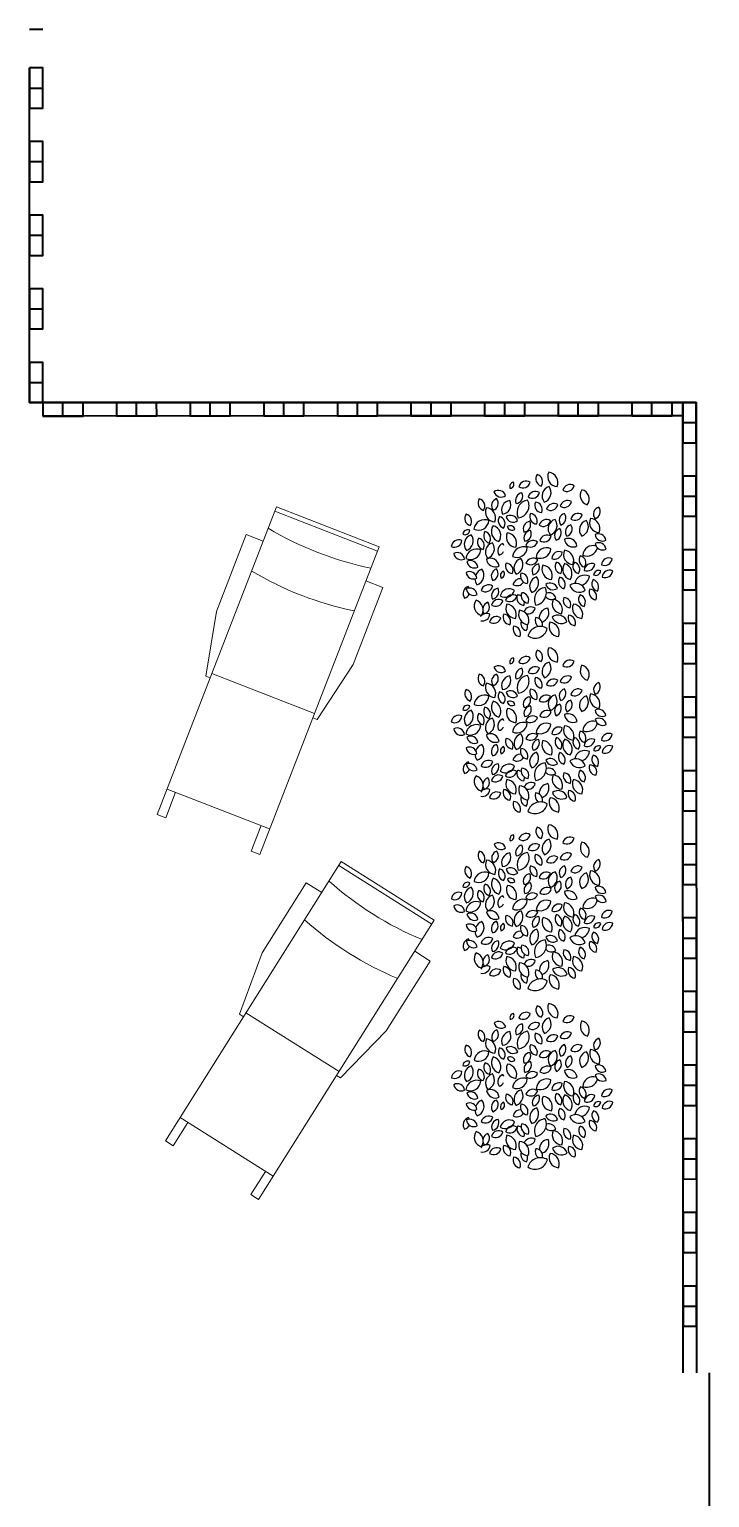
# Model space of a CAD drawing. Header units: inches. Extents: x -422522 to 22891, y -2973 to 414515.
# Drawn here: x 22632 to 22891, y 5009 to 5569 of the extents above; entities that cross this region are included whole.
import ezdxf

# ---------------------------------------------------------------- set-up
doc = ezdxf.new("R2010")
doc.units = ezdxf.units.IN
doc.header["$MEASUREMENT"] = 0
doc.layers.get('0').update_dxf_attribs({"lineweight": 40})
doc.layers.add('ARREDAMENTO', color=8, linetype='Continuous', lineweight=13)

# ---------------------------------------------------------------- blocks, each defined once
blk = doc.blocks.new('SOL')
for p, q in [((-0.6316, 0.1064), (-0.9872, 0.0302)), ((-0.1744, 0.1064), (-0.6316, 0.1064)), ((-0.1744, 0.0048), (-0.1744, 0.1064)), ((-1.6476, -0.6048), (-1.6476, 0.0048)), ((-0.9872, 0.0302), (-0.9872, 0.0048)), ((-0.9618, -0.6048), (-0.9618, 0.0048)), ((0.0034, -0.6048), (0.0034, 0.0048)), ((-0.9872, -0.6302), (-0.9872, -0.6048)), ((-0.6316, -0.7064), (-0.9872, -0.6302)), ((-0.1744, -0.6048), (-0.1744, -0.7064)), ((-0.1744, -0.7064), (-0.6316, -0.7064))]:
    blk.add_line(p, q)
blk.add_lwpolyline([(-1.6476, -0.046), (-1.8, -0.046), (-1.8, 0.0048), (0.0288, 0.0048), (0.0288, -0.6048), (-1.8, -0.6048), (-1.8, -0.554), (-1.6476, -0.554)])
for centre in [(1.4512, -0.3), (1.7052, -0.3)]:
    blk.add_arc(centre, 1.829, 170.40687, 189.59313)

msp = doc.modelspace()

# ---------------------------------------------------------------- linework, layer by layer
for p, q in [((22636.86427, 5569.26058), (22631.75881, 5569.25974)), ((22631.81114, 5426.91694), (22631.7902, 5554.5533)), ((22631.79146, 5546.89512), (22636.89691, 5546.89595)), ((22631.79606, 5518.81512), (22636.90152, 5518.81595)), ((22631.80067, 5490.73512), (22636.90612, 5490.73596)), ((22631.80528, 5462.65512), (22636.91073, 5462.65596)), ((22631.80988, 5434.57512), (22636.91534, 5434.57596)), ((22636.12386, 5426.91764), (22631.81114, 5426.91694)), ((22886.12386, 5426.95865), (22636.12386, 5426.91764)), ((22644.57561, 5421.81358), (22644.57477, 5426.91903)), ((22672.65561, 5421.81818), (22672.65477, 5426.92364)), ((22700.73561, 5421.82279), (22700.73477, 5426.92824)), ((22728.81561, 5421.82739), (22728.81477, 5426.93285)), ((22756.89561, 5421.832), (22756.89477, 5426.93745)), ((22784.97197, 5421.8366), (22784.97114, 5426.94206)), ((22813.05197, 5421.84121), (22813.05113, 5426.94666)), ((22841.13197, 5421.84582), (22841.13113, 5426.95127)), ((22869.21197, 5421.85042), (22869.21113, 5426.95588)), ((22881.03934, 5299.32145), (22881.01841, 5426.95781)), ((22764.55379, 5421.83326), (22636.91743, 5421.81232)), ((22881.01924, 5421.85236), (22764.55379, 5421.83326)), ((22881.01966, 5419.29963), (22886.12512, 5419.30047)), ((22881.02427, 5391.21963), (22886.12972, 5391.22047)), ((22881.02887, 5363.13963), (22886.13433, 5363.14047)), ((22881.03348, 5335.05963), (22886.13893, 5335.06047)), ((22881.03809, 5306.97963), (22886.14354, 5306.98047)), ((22881.06237, 5158.92509), (22881.03934, 5299.32145)), ((22881.04269, 5278.90327), (22886.14815, 5278.90411)), ((22881.0473, 5250.82327), (22886.15275, 5250.82411)), ((22881.0519, 5222.74327), (22886.15736, 5222.74411)), ((22881.05651, 5194.66327), (22886.16196, 5194.66411)), ((22881.06111, 5166.58327), (22886.16657, 5166.58411)), ((22881.0791, 5056.92509), (22881.06237, 5158.92509)), ((22881.06572, 5138.50691), (22886.17117, 5138.50774)), ((22881.07033, 5110.42691), (22886.17578, 5110.42775)), ((22881.07493, 5082.34691), (22886.18039, 5082.34775)), ((22891.21736, 4856.92675), (22891.18456, 5056.92675))]:
    msp.add_line(p, q)
for points in [[(22631.7902, 5554.5533), (22631.79271, 5539.23694), (22636.89817, 5539.23777), (22636.89566, 5554.55414)], [(22631.79481, 5526.4733), (22631.79732, 5511.15694), (22636.90277, 5511.15777), (22636.90026, 5526.47414)], [(22631.79941, 5498.3933), (22631.80193, 5483.07694), (22636.90738, 5483.07777), (22636.90487, 5498.39414)], [(22631.80402, 5470.3133), (22631.80653, 5454.99694), (22636.91199, 5454.99777), (22636.90947, 5470.31414)], [(22631.80863, 5442.2333), (22631.81114, 5426.91694), (22636.91659, 5426.91777), (22636.91408, 5442.23414)], [(22636.91743, 5421.81232), (22652.23379, 5421.81483), (22652.23296, 5426.92029), (22636.91659, 5426.91777)], [(22664.99743, 5421.81693), (22680.31379, 5421.81944), (22680.31295, 5426.92489), (22664.99659, 5426.92238)], [(22693.07743, 5421.82153), (22708.39379, 5421.82404), (22708.39295, 5426.9295), (22693.07659, 5426.92699)], [(22721.15743, 5421.82614), (22736.47379, 5421.82865), (22736.47295, 5426.9341), (22721.15659, 5426.93159)], [(22749.23743, 5421.83074), (22764.55379, 5421.83326), (22764.55295, 5426.93871), (22749.23659, 5426.9362)], [(22777.31379, 5421.83535), (22792.63015, 5421.83786), (22792.62932, 5426.94331), (22777.31295, 5426.9408)], [(22805.39379, 5421.83995), (22820.71015, 5421.84247), (22820.70932, 5426.94792), (22805.39295, 5426.94541)], [(22833.47379, 5421.84456), (22848.79015, 5421.84707), (22848.78932, 5426.95253), (22833.47295, 5426.95001)], [(22861.55379, 5421.84917), (22876.87015, 5421.85168), (22876.86932, 5426.95713), (22861.55295, 5426.95462)], [(22881.01841, 5426.95781), (22881.02092, 5411.64145), (22886.12637, 5411.64229), (22886.12386, 5426.95865)], [(22881.02301, 5398.87781), (22881.02552, 5383.56145), (22886.13098, 5383.56229), (22886.12847, 5398.87865)], [(22881.02762, 5370.79781), (22881.03013, 5355.48145), (22886.13558, 5355.48229), (22886.13307, 5370.79865)], [(22881.03222, 5342.71781), (22881.03474, 5327.40145), (22886.14019, 5327.40229), (22886.13768, 5342.71865)], [(22881.03683, 5314.63781), (22881.03934, 5299.32145), (22886.1448, 5299.32229), (22886.14228, 5314.63865)], [(22881.04143, 5286.56145), (22881.04395, 5271.24509), (22886.1494, 5271.24593), (22886.14689, 5286.56229)], [(22881.04604, 5258.48145), (22881.04855, 5243.16509), (22886.15401, 5243.16593), (22886.1515, 5258.48229)], [(22881.05065, 5230.40145), (22881.05316, 5215.08509), (22886.15861, 5215.08593), (22886.1561, 5230.40229)], [(22881.05525, 5202.32145), (22881.05776, 5187.00509), (22886.16322, 5187.00593), (22886.16071, 5202.32229)], [(22881.05986, 5174.24145), (22881.06237, 5158.92509), (22886.16782, 5158.92593), (22886.16531, 5174.24229)], [(22881.06446, 5146.16509), (22881.06698, 5130.84873), (22886.17243, 5130.84956), (22886.16992, 5146.16593)], [(22881.06907, 5118.08509), (22881.07158, 5102.76873), (22886.17704, 5102.76956), (22886.17452, 5118.08593)], [(22881.07367, 5090.00509), (22881.07619, 5074.68873), (22886.18164, 5074.68956), (22886.17913, 5090.00593)]]:
    msp.add_lwpolyline(points, close=True)
msp.add_lwpolyline([(22631.81114, 5426.91694), (22886.12386, 5426.95865), (22886.18456, 5056.92593)])
at = {"layer": 'ARREDAMENTO', "linetype": 'ByBlock', "lineweight": -3}
for points in [[(22826.9785, 5395.07998, 0.535384098), (22825.41535, 5399.47012, 0.500202541)], [(22829.82669, 5400.33938, 0.535384098), (22833.06558, 5394.88139, 0.500202541)], [(22808.96024, 5392.92864, 0.535384098), (22813.39584, 5391.49957, 0.500202541)], [(22815.16174, 5394.23311, 0.535384098), (22816.38039, 5396.52683, 0.500202541)], [(22817.43706, 5388.43801, 0.535384098), (22819.62353, 5392.55336, 0.500202541)], [(22818.43519, 5394.85507, 0.535384098), (22822.7743, 5396.55475, 0.500202541)], [(22822.00524, 5390.95243, 0.535384098), (22826.34434, 5392.65211, 0.500202541)], [(22829.96944, 5394.88764, 0.535384098), (22828.15967, 5388.91078, 0.500202541)], [(22835.16319, 5393.54146, 0.535384098), (22839.50229, 5395.24114, 0.500202541)], [(22844.56016, 5387.93066, 0.535384098), (22842.50074, 5393.71456, 0.500202541)], [(22804.92533, 5385.83814, 0.535384098), (22803.36217, 5390.22828, 0.500202541)], [(22806.07261, 5386.85886, 0.535384098), (22809.31151, 5381.40087, 0.500202541)], [(22808.62703, 5385.87302, 0.535384098), (22809.97754, 5390.33317, 0.500202541)], [(22812.21196, 5384.40174, 0.535384098), (22814.97465, 5389.61236, 0.500202541)], [(22818.21631, 5383.03656, 0.535384098), (22821.79342, 5389.76937, 0.500202541)], [(22824.74151, 5388.98248, 0.535384098), (22827.17742, 5385.00968, 0.500202541)], [(22828.97624, 5386.30697, 0.535384098), (22833.31535, 5388.00665, 0.500202541)], [(22834.16916, 5387.46613, 0.535384098), (22838.50827, 5389.16581, 0.500202541)], [(22848.97655, 5387.06696, 0.535384098), (22847.54036, 5382.63366, 0.500202541)], [(22799.8639, 5380.02376, 0.535384098), (22798.30075, 5384.4139, 0.500202541)], [(22801.34176, 5378.71488, 0.535384098), (22807.00343, 5381.94716, 0.500202541)], [(22812.63633, 5379.0933, 0.535384098), (22811.07318, 5383.48343, 0.500202541)], [(22813.55008, 5383.3606, 0.535384098), (22817.98568, 5381.93154, 0.500202541)], [(22820.40733, 5377.57371, 0.535384098), (22822.5938, 5381.68906, 0.500202541)], [(22822.83666, 5384.61671, 0.535384098), (22825.27257, 5380.64391, 0.500202541)], [(22826.16377, 5380.19814, 0.535384098), (22830.50288, 5381.89782, 0.500202541)], [(22832.2813, 5382.41027, 0.535384098), (22830.47154, 5376.4334, 0.500202541)], [(22835.83143, 5384.66803, 0.535384098), (22834.48092, 5380.20789, 0.500202541)], [(22842.61043, 5384.13639, 0.535384098), (22838.24719, 5382.49963, 0.500202541)], [(22844.22324, 5381.97412, 0.535384098), (22842.41348, 5375.99725, 0.500202541)], [(22845.80139, 5382.78808, 0.535384098), (22849.04028, 5377.33009, 0.500202541)], [(22797.04778, 5376.72184, 0.535384098), (22799.72211, 5378.24864, 0.500202541)], [(22800.29262, 5376.51975, 0.535384098), (22798.48286, 5370.54288, 0.500202541)], [(22803.16454, 5375.28089, 0.535384098), (22804.81811, 5370.924, 0.500202541)], [(22807.08124, 5373.35072, 0.535384098), (22805.51809, 5377.74085, 0.500202541)], [(22810.79004, 5373.90982, 0.535384098), (22808.63203, 5379.97063, 0.500202541)], [(22814.05498, 5377.23463, 0.535384098), (22817.29387, 5371.77665, 0.500202541)], [(22814.0361, 5379.61694, 0.535384098), (22816.94497, 5378.67976, 0.500202541)], [(22820.67168, 5374.07481, 0.535384098), (22822.85815, 5378.19016, 0.500202541)], [(22826.44259, 5374.34395, 0.535384098), (22830.80582, 5375.9807, 0.500202541)], [(22834.06765, 5378.88054, 0.535384098), (22832.71714, 5374.42039, 0.500202541)], [(22838.22836, 5380.37153, 0.535384098), (22836.79217, 5375.93823, 0.500202541)], [(22847.50025, 5376.60127, 0.535384098), (22851.65358, 5374.48783, 0.500202541)], [(22792.68579, 5372.05864, 0.535384098), (22796.73282, 5374.36912, 0.500202541)], [(22797.74814, 5367.27794, 0.535384098), (22793.59482, 5369.39139, 0.500202541)], [(22798.23391, 5367.48224, 0.535384098), (22803.90426, 5370.71948, 0.500202541)], [(22808.35657, 5373.50274, 0.535384098), (22806.5468, 5367.52587, 0.500202541)], [(22816.03345, 5368.25679, 0.535384098), (22821.64026, 5371.6133, 0.500202541)], [(22825.56618, 5373.67152, 0.535384098), (22821.06629, 5372.45998, 0.500202541)], [(22830.67149, 5371.19838, 0.535384098), (22825.06468, 5367.84187, 0.500202541)], [(22834.99077, 5369.85316, 0.535384098), (22830.99236, 5367.45952, 0.500202541)], [(22835.8599, 5370.6163, 0.535384098), (22839.0988, 5365.15832, 0.500202541)], [(22835.82024, 5374.84392, 0.535384098), (22840.62754, 5372.27991, 0.500202541)], [(22851.72198, 5371.01971, 0.535384098), (22847.56865, 5373.13315, 0.500202541)], [(22802.79241, 5364.18095, 0.535384098), (22798.63908, 5366.2944, 0.500202541)], [(22810.8847, 5364.61125, 0.535384098), (22806.0774, 5367.17526, 0.500202541)], [(22815.95894, 5361.71697, 0.535384098), (22813.58074, 5365.72457, 0.500202541)], [(22819.25244, 5367.46772, 0.535384098), (22817.44268, 5361.49085, 0.500202541)], [(22821.13876, 5365.78365, 0.535384098), (22825.63865, 5366.99519, 0.500202541)], [(22826.03326, 5365.38036, 0.535384098), (22823.84679, 5361.26501, 0.500202541)], [(22827.63975, 5364.92385, 0.535384098), (22830.87865, 5359.46586, 0.500202541)], [(22832.75914, 5366.07063, 0.535384098), (22834.41271, 5361.71374, 0.500202541)], [(22835.9149, 5365.54535, 0.535384098), (22838.07291, 5359.48454, 0.500202541)], [(22839.6237, 5366.10446, 0.535384098), (22841.18685, 5361.71432, 0.500202541)], [(22843.5404, 5364.17429, 0.535384098), (22841.88683, 5368.53117, 0.500202541)], [(22847.39194, 5365.32305, 0.535384098), (22843.39353, 5362.92941, 0.500202541)], [(22854.01915, 5367.39653, 0.535384098), (22849.97212, 5365.08605, 0.500202541)], [(22802.41737, 5359.94543, 0.535384098), (22798.30554, 5362.13851, 0.500202541)], [(22808.47658, 5359.08365, 0.535384098), (22809.91277, 5363.51694, 0.500202541)], [(22811.72774, 5359.94109, 0.535384098), (22812.61364, 5362.67572, 0.500202541)], [(22821.62781, 5357.90811, 0.535384098), (22819.2496, 5361.91572, 0.500202541)], [(22825.22423, 5360.50796, 0.535384098), (22823.41446, 5354.5311, 0.500202541)], [(22834.06861, 5360.36188, 0.535384098), (22835.63176, 5355.97174, 0.500202541)], [(22846.84104, 5359.43141, 0.535384098), (22848.40419, 5355.04127, 0.500202541)], [(22849.65716, 5362.73333, 0.535384098), (22846.98283, 5361.20654, 0.500202541)], [(22854.2402, 5362.77726, 0.535384098), (22850.2418, 5360.38362, 0.500202541)], [(22798.40651, 5355.93535, 0.535384098), (22802.51834, 5353.74227, 0.500202541)], [(22804.09451, 5355.31878, 0.535384098), (22808.45775, 5356.95554, 0.500202541)], [(22810.53435, 5356.11921, 0.535384098), (22808.35139, 5352.002, 0.500202541)], [(22816.80016, 5355.28161, 0.535384098), (22811.34422, 5353.23495, 0.500202541)], [(22817.7287, 5353.1482, 0.535384098), (22813.38959, 5351.44852, 0.500202541)], [(22821.96343, 5350.47269, 0.535384098), (22819.52752, 5354.44549, 0.500202541)], [(22828.48863, 5356.41861, 0.535384098), (22824.91152, 5349.6858, 0.500202541)], [(22833.15486, 5356.09457, 0.535384098), (22828.71926, 5357.52363, 0.500202541)], [(22843.69519, 5355.33889, 0.535384098), (22837.90836, 5357.19786, 0.500202541)], [(22841.77961, 5353.61703, 0.535384098), (22843.34277, 5349.22689, 0.500202541)], [(22847.85448, 5351.74773, 0.535384098), (22845.47627, 5355.75533, 0.500202541)], [(22802.14478, 5351.52452, 0.535384098), (22804.2042, 5345.74061, 0.500202541)], [(22805.23147, 5346.31177, 0.535384098), (22806.58198, 5350.77191, 0.500202541)], [(22812.35068, 5351.31921, 0.535384098), (22807.98745, 5349.68245, 0.500202541)], [(22813.88042, 5350.08898, 0.535384098), (22817.11932, 5344.631, 0.500202541)], [(22821.90595, 5342.25724, 0.535384098), (22818.66706, 5347.71523, 0.500202541)], [(22831.53612, 5351.87221, 0.535384098), (22834.77502, 5346.41423, 0.500202541)], [(22837.98461, 5348.63929, 0.535384098), (22835.6064, 5352.6469, 0.500202541)], [(22839.26294, 5350.07953, 0.535384098), (22842.50184, 5344.62155, 0.500202541)], [(22811.60333, 5344.83117, 0.535384098), (22807.2401, 5343.19441, 0.500202541)], [(22815.04804, 5342.22824, 0.535384098), (22812.66984, 5346.23585, 0.500202541)], [(22818.81616, 5337.68401, 0.535384098), (22816.43796, 5341.69161, 0.500202541)], [(22830.32332, 5343.16312, 0.535384098), (22833.56221, 5337.70514, 0.500202541)], [(22836.79534, 5343.32341, 0.535384098), (22831.21075, 5345.11742, 0.500202541)], [(22839.79632, 5341.84779, 0.535384098), (22837.41811, 5345.8554, 0.500202541)], [(22821.89148, 5338.0022, 0.535384098), (22829.28474, 5340.7756, 0.500202541)], [(22826.98948, 5328.1702, 0.535384098), (22825.42633, 5332.56034, 0.500202541)], [(22829.83766, 5333.42959, 0.535384098), (22833.07655, 5327.97161, 0.500202541)], [(22808.97121, 5326.01885, 0.535384098), (22813.40681, 5324.58979, 0.500202541)], [(22815.17272, 5327.32332, 0.535384098), (22816.39136, 5329.61705, 0.500202541)], [(22817.44803, 5321.52822, 0.535384098), (22819.6345, 5325.64357, 0.500202541)], [(22818.44616, 5327.94528, 0.535384098), (22822.78527, 5329.64496, 0.500202541)], [(22822.01621, 5324.04264, 0.535384098), (22826.35532, 5325.74232, 0.500202541)], [(22829.98041, 5327.97786, 0.535384098), (22828.17065, 5322.00099, 0.500202541)], [(22835.17416, 5326.63167, 0.535384098), (22839.51327, 5328.33135, 0.500202541)], [(22844.57113, 5321.02087, 0.535384098), (22842.51172, 5326.80477, 0.500202541)], [(22804.9363, 5318.92836, 0.535384098), (22803.37315, 5323.3185, 0.500202541)], [(22806.08359, 5319.94907, 0.535384098), (22809.32248, 5314.49109, 0.500202541)], [(22808.63801, 5318.96324, 0.535384098), (22809.98852, 5323.42338, 0.500202541)], [(22812.22293, 5317.49196, 0.535384098), (22814.98562, 5322.70257, 0.500202541)], [(22818.22729, 5316.12678, 0.535384098), (22821.8044, 5322.85958, 0.500202541)], [(22824.75249, 5322.0727, 0.535384098), (22827.1884, 5318.0999, 0.500202541)], [(22828.98722, 5319.39719, 0.535384098), (22833.32632, 5321.09687, 0.500202541)], [(22834.18014, 5320.55634, 0.535384098), (22838.51924, 5322.25602, 0.500202541)], [(22848.98752, 5320.15717, 0.535384098), (22847.55133, 5315.72387, 0.500202541)], [(22799.87488, 5313.11398, 0.535384098), (22798.31172, 5317.50412, 0.500202541)], [(22801.35274, 5311.80509, 0.535384098), (22807.01441, 5315.03737, 0.500202541)], [(22812.64731, 5312.18351, 0.535384098), (22811.08416, 5316.57365, 0.500202541)], [(22813.56106, 5316.45082, 0.535384098), (22817.99665, 5315.02175, 0.500202541)], [(22820.4183, 5310.66393, 0.535384098), (22822.60477, 5314.77928, 0.500202541)], [(22822.84764, 5317.70692, 0.535384098), (22825.28355, 5313.73412, 0.500202541)], [(22826.17474, 5313.28835, 0.535384098), (22830.51385, 5314.98803, 0.500202541)], [(22832.29228, 5315.50048, 0.535384098), (22830.48251, 5309.52361, 0.500202541)], [(22835.8424, 5317.75825, 0.535384098), (22834.49189, 5313.2981, 0.500202541)], [(22842.6214, 5317.2266, 0.535384098), (22838.25817, 5315.58985, 0.500202541)], [(22844.23422, 5315.06433, 0.535384098), (22842.42445, 5309.08747, 0.500202541)], [(22845.81237, 5315.87829, 0.535384098), (22849.05126, 5310.42031, 0.500202541)], [(22797.05875, 5309.81206, 0.535384098), (22799.73308, 5311.33885, 0.500202541)], [(22800.30359, 5309.60996, 0.535384098), (22798.49383, 5303.6331, 0.500202541)], [(22803.17551, 5308.3711, 0.535384098), (22804.82908, 5304.01421, 0.500202541)], [(22807.09222, 5306.44093, 0.535384098), (22805.52906, 5310.83107, 0.500202541)], [(22810.80101, 5307.00004, 0.535384098), (22808.643, 5313.06085, 0.500202541)], [(22814.06595, 5310.32485, 0.535384098), (22817.30485, 5304.86686, 0.500202541)], [(22814.04708, 5312.70715, 0.535384098), (22816.95594, 5311.76997, 0.500202541)], [(22820.68266, 5307.16503, 0.535384098), (22822.86913, 5311.28038, 0.500202541)], [(22826.45357, 5307.43416, 0.535384098), (22830.8168, 5309.07092, 0.500202541)], [(22834.07863, 5311.97075, 0.535384098), (22832.72812, 5307.51061, 0.500202541)], [(22835.83121, 5307.93413, 0.535384098), (22840.63851, 5305.37012, 0.500202541)], [(22838.23933, 5313.46174, 0.535384098), (22836.80314, 5309.02845, 0.500202541)], [(22847.51123, 5309.69149, 0.535384098), (22851.66455, 5307.57804, 0.500202541)], [(22792.69677, 5305.14886, 0.535384098), (22796.7438, 5307.45933, 0.500202541)], [(22797.75912, 5300.36815, 0.535384098), (22793.60579, 5302.4816, 0.500202541)], [(22798.24489, 5300.57245, 0.535384098), (22803.91524, 5303.80969, 0.500202541)], [(22808.36754, 5306.59295, 0.535384098), (22806.55778, 5300.61608, 0.500202541)], [(22816.04443, 5301.34701, 0.535384098), (22821.65123, 5304.70351, 0.500202541)], [(22825.57715, 5306.76173, 0.535384098), (22821.07727, 5305.5502, 0.500202541)], [(22830.68246, 5304.28859, 0.535384098), (22825.07566, 5300.93209, 0.500202541)], [(22835.00174, 5302.94338, 0.535384098), (22831.00334, 5300.54974, 0.500202541)], [(22835.87088, 5303.70652, 0.535384098), (22839.10977, 5298.24853, 0.500202541)], [(22851.73295, 5304.10992, 0.535384098), (22847.57963, 5306.22337, 0.500202541)], [(22802.80338, 5297.27117, 0.535384098), (22798.65006, 5299.38462, 0.500202541)], [(22810.89568, 5297.70147, 0.535384098), (22806.08837, 5300.26548, 0.500202541)], [(22815.96992, 5294.80718, 0.535384098), (22813.59171, 5298.81479, 0.500202541)], [(22819.26341, 5300.55793, 0.535384098), (22817.45365, 5294.58106, 0.500202541)], [(22821.14974, 5298.87387, 0.535384098), (22825.64962, 5300.0854, 0.500202541)], [(22826.04423, 5298.47057, 0.535384098), (22823.85776, 5294.35522, 0.500202541)], [(22827.65073, 5298.01406, 0.535384098), (22830.88962, 5292.55607, 0.500202541)], [(22832.77011, 5299.16085, 0.535384098), (22834.42368, 5294.80396, 0.500202541)], [(22835.92588, 5298.63556, 0.535384098), (22838.08389, 5292.57475, 0.500202541)], [(22839.63467, 5299.19467, 0.535384098), (22841.19783, 5294.80453, 0.500202541)], [(22843.55138, 5297.2645, 0.535384098), (22841.89781, 5301.62139, 0.500202541)], [(22847.40291, 5298.41326, 0.535384098), (22843.4045, 5296.01962, 0.500202541)], [(22854.03012, 5300.48674, 0.535384098), (22849.98309, 5298.17627, 0.500202541)], [(22802.42835, 5293.03564, 0.535384098), (22798.31651, 5295.22872, 0.500202541)], [(22808.48756, 5292.17386, 0.535384098), (22809.92375, 5296.60715, 0.500202541)], [(22811.73872, 5293.03131, 0.535384098), (22812.62461, 5295.76593, 0.500202541)], [(22821.63878, 5290.99832, 0.535384098), (22819.26058, 5295.00593, 0.500202541)], [(22825.2352, 5293.59818, 0.535384098), (22823.42544, 5287.62131, 0.500202541)], [(22834.07958, 5293.45209, 0.535384098), (22835.64273, 5289.06195, 0.500202541)], [(22846.85201, 5292.52162, 0.535384098), (22848.41517, 5288.13148, 0.500202541)], [(22849.66814, 5295.82354, 0.535384098), (22846.99381, 5294.29675, 0.500202541)], [(22854.25118, 5295.86748, 0.535384098), (22850.25277, 5293.47384, 0.500202541)], [(22798.41749, 5289.02556, 0.535384098), (22802.52932, 5286.83249, 0.500202541)], [(22804.10549, 5288.409, 0.535384098), (22808.46872, 5290.04575, 0.500202541)], [(22810.54533, 5289.20943, 0.535384098), (22808.36236, 5285.09222, 0.500202541)], [(22816.81114, 5288.37182, 0.535384098), (22811.35519, 5286.32516, 0.500202541)], [(22817.73967, 5286.23841, 0.535384098), (22813.40057, 5284.53873, 0.500202541)], [(22821.9744, 5283.56291, 0.535384098), (22819.53849, 5287.5357, 0.500202541)], [(22828.4996, 5289.50882, 0.535384098), (22824.92249, 5282.77602, 0.500202541)], [(22833.16583, 5289.18478, 0.535384098), (22828.73024, 5290.61385, 0.500202541)], [(22837.99558, 5281.72951, 0.535384098), (22835.61738, 5285.73711, 0.500202541)], [(22843.70617, 5288.4291, 0.535384098), (22837.91933, 5290.28807, 0.500202541)], [(22841.79059, 5286.70724, 0.535384098), (22843.35374, 5282.3171, 0.500202541)], [(22847.86545, 5284.83794, 0.535384098), (22845.48725, 5288.84554, 0.500202541)], [(22802.15576, 5284.61473, 0.535384098), (22804.21517, 5278.83083, 0.500202541)], [(22805.24245, 5279.40198, 0.535384098), (22806.59296, 5283.86213, 0.500202541)], [(22812.36165, 5284.40942, 0.535384098), (22807.99842, 5282.77266, 0.500202541)], [(22813.8914, 5283.1792, 0.535384098), (22817.13029, 5277.72121, 0.500202541)], [(22821.91692, 5275.34746, 0.535384098), (22818.67803, 5280.80544, 0.500202541)], [(22831.5471, 5284.96243, 0.535384098), (22834.78599, 5279.50444, 0.500202541)], [(22839.27392, 5283.16975, 0.535384098), (22842.51281, 5277.71176, 0.500202541)], [(22811.61431, 5277.92138, 0.535384098), (22807.25108, 5276.28462, 0.500202541)], [(22815.05902, 5275.31846, 0.535384098), (22812.68081, 5279.32606, 0.500202541)], [(22818.82714, 5270.77422, 0.535384098), (22816.44893, 5274.78182, 0.500202541)], [(22821.90246, 5271.09242, 0.535384098), (22829.29571, 5273.86581, 0.500202541)], [(22830.3343, 5276.25334, 0.535384098), (22833.57319, 5270.79535, 0.500202541)], [(22836.80632, 5276.41363, 0.535384098), (22831.22173, 5278.20763, 0.500202541)], [(22839.80729, 5274.93801, 0.535384098), (22837.42909, 5278.94561, 0.500202541)], [(22827.00055, 5260.67685, 0.535384098), (22825.4374, 5265.06699, 0.500202541)], [(22829.84873, 5265.93624, 0.535384098), (22833.08763, 5260.47826, 0.500202541)], [(22808.98229, 5258.52551, 0.535384098), (22813.41788, 5257.09644, 0.500202541)], [(22815.18379, 5259.82998, 0.535384098), (22816.40243, 5262.1237, 0.500202541)], [(22817.4591, 5254.03488, 0.535384098), (22819.64557, 5258.15023, 0.500202541)], [(22818.45723, 5260.45194, 0.535384098), (22822.79634, 5262.15162, 0.500202541)], [(22822.02728, 5256.54929, 0.535384098), (22826.36639, 5258.24897, 0.500202541)], [(22829.99148, 5260.48451, 0.535384098), (22828.18172, 5254.50764, 0.500202541)], [(22835.18523, 5259.13833, 0.535384098), (22839.52434, 5260.83801, 0.500202541)], [(22844.5822, 5253.52752, 0.535384098), (22842.52279, 5259.31142, 0.500202541)], [(22804.94737, 5251.43501, 0.535384098), (22803.38422, 5255.82515, 0.500202541)], [(22806.09466, 5252.45572, 0.535384098), (22809.33355, 5246.99774, 0.500202541)], [(22808.64908, 5251.46989, 0.535384098), (22809.99959, 5255.93003, 0.500202541)], [(22812.234, 5249.99861, 0.535384098), (22814.99669, 5255.20922, 0.500202541)], [(22818.23836, 5248.63343, 0.535384098), (22821.81547, 5255.36623, 0.500202541)], [(22824.76356, 5254.57935, 0.535384098), (22827.19947, 5250.60655, 0.500202541)], [(22828.99829, 5251.90384, 0.535384098), (22833.33739, 5253.60352, 0.500202541)], [(22834.19121, 5253.06299, 0.535384098), (22838.53032, 5254.76267, 0.500202541)], [(22848.99859, 5252.66382, 0.535384098), (22847.5624, 5248.23053, 0.500202541)], [(22799.88595, 5245.62063, 0.535384098), (22798.32279, 5250.01077, 0.500202541)], [(22801.36381, 5244.31174, 0.535384098), (22807.02548, 5247.54402, 0.500202541)], [(22812.65838, 5244.69016, 0.535384098), (22811.09523, 5249.0803, 0.500202541)], [(22813.57213, 5248.95747, 0.535384098), (22818.00772, 5247.5284, 0.500202541)], [(22820.42937, 5243.17058, 0.535384098), (22822.61584, 5247.28593, 0.500202541)], [(22822.85871, 5250.21357, 0.535384098), (22825.29462, 5246.24078, 0.500202541)], [(22826.18581, 5245.79501, 0.535384098), (22830.52492, 5247.49469, 0.500202541)], [(22832.30335, 5248.00713, 0.535384098), (22830.49358, 5242.03027, 0.500202541)], [(22835.85347, 5250.2649, 0.535384098), (22834.50296, 5245.80475, 0.500202541)], [(22842.63247, 5249.73326, 0.535384098), (22838.26924, 5248.0965, 0.500202541)], [(22844.24529, 5247.57099, 0.535384098), (22842.43552, 5241.59412, 0.500202541)], [(22845.82344, 5248.38494, 0.535384098), (22849.06233, 5242.92696, 0.500202541)], [(22797.06982, 5242.31871, 0.535384098), (22799.74415, 5243.8455, 0.500202541)], [(22800.31467, 5242.11662, 0.535384098), (22798.5049, 5236.13975, 0.500202541)], [(22803.18658, 5240.87775, 0.535384098), (22804.84015, 5236.52087, 0.500202541)], [(22807.10329, 5238.94758, 0.535384098), (22805.54013, 5243.33772, 0.500202541)], [(22810.81208, 5239.50669, 0.535384098), (22808.65407, 5245.5675, 0.500202541)], [(22814.07702, 5242.8315, 0.535384098), (22817.31592, 5237.37352, 0.500202541)], [(22814.05815, 5245.21381, 0.535384098), (22816.96701, 5244.27663, 0.500202541)], [(22820.69373, 5239.67168, 0.535384098), (22822.8802, 5243.78703, 0.500202541)], [(22826.46464, 5239.94081, 0.535384098), (22830.82787, 5241.57757, 0.500202541)], [(22834.0897, 5244.4774, 0.535384098), (22832.73919, 5240.01726, 0.500202541)], [(22838.2504, 5245.96839, 0.535384098), (22836.81421, 5241.5351, 0.500202541)], [(22847.5223, 5242.19814, 0.535384098), (22851.67562, 5240.08469, 0.500202541)], [(22792.70784, 5237.65551, 0.535384098), (22796.75487, 5239.96599, 0.500202541)], [(22797.77019, 5232.8748, 0.535384098), (22793.61687, 5234.98825, 0.500202541)], [(22798.25596, 5233.0791, 0.535384098), (22803.92631, 5236.31634, 0.500202541)], [(22808.37861, 5239.0996, 0.535384098), (22806.56885, 5233.12274, 0.500202541)], [(22816.0555, 5233.85366, 0.535384098), (22821.6623, 5237.21016, 0.500202541)], [(22825.58822, 5239.26838, 0.535384098), (22821.08834, 5238.05685, 0.500202541)], [(22830.69353, 5236.79524, 0.535384098), (22825.08673, 5233.43874, 0.500202541)], [(22835.01281, 5235.45003, 0.535384098), (22831.01441, 5233.05639, 0.500202541)], [(22835.88195, 5236.21317, 0.535384098), (22839.12084, 5230.75518, 0.500202541)], [(22835.84228, 5240.44079, 0.535384098), (22840.64959, 5237.87677, 0.500202541)], [(22851.74402, 5236.61657, 0.535384098), (22847.5907, 5238.73002, 0.500202541)], [(22802.81445, 5229.77782, 0.535384098), (22798.66113, 5231.89127, 0.500202541)], [(22810.90675, 5230.20812, 0.535384098), (22806.09945, 5232.77213, 0.500202541)], [(22815.98099, 5227.31383, 0.535384098), (22813.60278, 5231.32144, 0.500202541)], [(22819.27449, 5233.06458, 0.535384098), (22817.46472, 5227.08772, 0.500202541)], [(22821.16081, 5231.38052, 0.535384098), (22825.66069, 5232.59206, 0.500202541)], [(22826.0553, 5230.97723, 0.535384098), (22823.86883, 5226.86188, 0.500202541)], [(22827.6618, 5230.52071, 0.535384098), (22830.90069, 5225.06273, 0.500202541)], [(22832.78119, 5231.6675, 0.535384098), (22834.43475, 5227.31061, 0.500202541)], [(22835.93695, 5231.14221, 0.535384098), (22838.09496, 5225.08141, 0.500202541)], [(22839.64574, 5231.70132, 0.535384098), (22841.2089, 5227.31119, 0.500202541)], [(22843.56245, 5229.77115, 0.535384098), (22841.90888, 5234.12804, 0.500202541)], [(22847.41398, 5230.91992, 0.535384098), (22843.41557, 5228.52628, 0.500202541)], [(22854.04119, 5232.99339, 0.535384098), (22849.99416, 5230.68292, 0.500202541)], [(22802.43942, 5225.54229, 0.535384098), (22798.32758, 5227.73537, 0.500202541)], [(22808.49863, 5224.68051, 0.535384098), (22809.93482, 5229.11381, 0.500202541)], [(22811.74979, 5225.53796, 0.535384098), (22812.63568, 5228.27259, 0.500202541)], [(22821.64985, 5223.50498, 0.535384098), (22819.27165, 5227.51258, 0.500202541)], [(22825.24627, 5226.10483, 0.535384098), (22823.43651, 5220.12796, 0.500202541)], [(22834.09065, 5225.95874, 0.535384098), (22835.6538, 5221.5686, 0.500202541)], [(22846.86309, 5225.02827, 0.535384098), (22848.42624, 5220.63814, 0.500202541)], [(22849.67921, 5228.3302, 0.535384098), (22847.00488, 5226.8034, 0.500202541)], [(22854.26225, 5228.37413, 0.535384098), (22850.26384, 5225.98049, 0.500202541)], [(22798.42856, 5221.53222, 0.535384098), (22802.54039, 5219.33914, 0.500202541)], [(22804.11656, 5220.91565, 0.535384098), (22808.47979, 5222.55241, 0.500202541)], [(22810.5564, 5221.71608, 0.535384098), (22808.37344, 5217.59887, 0.500202541)], [(22816.82221, 5220.87847, 0.535384098), (22811.36627, 5218.83181, 0.500202541)], [(22817.75074, 5218.74507, 0.535384098), (22813.41164, 5217.04539, 0.500202541)], [(22821.98547, 5216.06956, 0.535384098), (22819.54956, 5220.04235, 0.500202541)], [(22828.51067, 5222.01548, 0.535384098), (22824.93356, 5215.28267, 0.500202541)], [(22833.1769, 5221.69143, 0.535384098), (22828.74131, 5223.1205, 0.500202541)], [(22843.71724, 5220.93575, 0.535384098), (22837.9304, 5222.79473, 0.500202541)], [(22841.80166, 5219.2139, 0.535384098), (22843.36481, 5214.82376, 0.500202541)], [(22847.87652, 5217.34459, 0.535384098), (22845.49832, 5221.3522, 0.500202541)], [(22802.16683, 5217.12138, 0.535384098), (22804.22624, 5211.33748, 0.500202541)], [(22805.25352, 5211.90863, 0.535384098), (22806.60403, 5216.36878, 0.500202541)], [(22812.37272, 5216.91607, 0.535384098), (22808.00949, 5215.27932, 0.500202541)], [(22813.90247, 5215.68585, 0.535384098), (22817.14136, 5210.22786, 0.500202541)], [(22821.92799, 5207.85411, 0.535384098), (22818.6891, 5213.3121, 0.500202541)], [(22831.55817, 5217.46908, 0.535384098), (22834.79706, 5212.0111, 0.500202541)], [(22838.00665, 5214.23616, 0.535384098), (22835.62845, 5218.24376, 0.500202541)], [(22839.28499, 5215.6764, 0.535384098), (22842.52388, 5210.21841, 0.500202541)], [(22811.62538, 5210.42803, 0.535384098), (22807.26215, 5208.79128, 0.500202541)], [(22815.07009, 5207.82511, 0.535384098), (22812.69188, 5211.83271, 0.500202541)], [(22818.83821, 5203.28087, 0.535384098), (22816.46, 5207.28848, 0.500202541)], [(22830.34537, 5208.75999, 0.535384098), (22833.58426, 5203.30201, 0.500202541)], [(22836.81739, 5208.92028, 0.535384098), (22831.2328, 5210.71428, 0.500202541)], [(22839.81836, 5207.44466, 0.535384098), (22837.44016, 5211.45226, 0.500202541)], [(22821.91353, 5203.59907, 0.535384098), (22829.30678, 5206.37246, 0.500202541)], [(22827.01173, 5192.51073, 0.535384098), (22825.44858, 5196.90087, 0.500202541)], [(22829.85991, 5197.77012, 0.535384098), (22833.09881, 5192.31214, 0.500202541)], [(22808.99347, 5190.35938, 0.535384098), (22813.42906, 5188.93032, 0.500202541)], [(22815.19497, 5191.66385, 0.535384098), (22816.41362, 5193.95758, 0.500202541)], [(22818.46842, 5192.28581, 0.535384098), (22822.80752, 5193.98549, 0.500202541)], [(22822.03846, 5188.38317, 0.535384098), (22826.37757, 5190.08285, 0.500202541)], [(22830.00266, 5192.31839, 0.535384098), (22828.1929, 5186.34152, 0.500202541)], [(22835.19641, 5190.9722, 0.535384098), (22839.53552, 5192.67188, 0.500202541)], [(22844.59338, 5185.3614, 0.535384098), (22842.53397, 5191.1453, 0.500202541)], [(22804.95855, 5183.26889, 0.535384098), (22803.3954, 5187.65903, 0.500202541)], [(22808.66026, 5183.30377, 0.535384098), (22810.01077, 5187.76391, 0.500202541)], [(22812.24518, 5181.83249, 0.535384098), (22815.00787, 5187.0431, 0.500202541)], [(22817.47028, 5185.86875, 0.535384098), (22819.65675, 5189.9841, 0.500202541)], [(22818.24954, 5180.46731, 0.535384098), (22821.82665, 5187.20011, 0.500202541)], [(22824.77474, 5186.41322, 0.535384098), (22827.21065, 5182.44043, 0.500202541)], [(22829.00947, 5183.73772, 0.535384098), (22833.34857, 5185.4374, 0.500202541)], [(22834.20239, 5184.89687, 0.535384098), (22838.5415, 5186.59655, 0.500202541)], [(22799.89713, 5177.45451, 0.535384098), (22798.33397, 5181.84465, 0.500202541)], [(22801.37499, 5176.14562, 0.535384098), (22807.03666, 5179.3779, 0.500202541)], [(22806.10584, 5184.2896, 0.535384098), (22809.34473, 5178.83162, 0.500202541)], [(22812.66956, 5176.52404, 0.535384098), (22811.10641, 5180.91418, 0.500202541)], [(22813.58331, 5180.79135, 0.535384098), (22818.0189, 5179.36228, 0.500202541)], [(22822.86989, 5182.04745, 0.535384098), (22825.3058, 5178.07465, 0.500202541)], [(22826.197, 5177.62888, 0.535384098), (22830.5361, 5179.32856, 0.500202541)], [(22832.31453, 5179.84101, 0.535384098), (22830.50476, 5173.86414, 0.500202541)], [(22835.86465, 5182.09878, 0.535384098), (22834.51414, 5177.63863, 0.500202541)], [(22842.64365, 5181.56713, 0.535384098), (22838.28042, 5179.93038, 0.500202541)], [(22844.25647, 5179.40486, 0.535384098), (22842.4467, 5173.428, 0.500202541)], [(22845.83462, 5180.21882, 0.535384098), (22849.07351, 5174.76084, 0.500202541)], [(22849.00977, 5184.4977, 0.535384098), (22847.57358, 5180.0644, 0.500202541)], [(22797.081, 5174.15259, 0.535384098), (22799.75533, 5175.67938, 0.500202541)], [(22800.32585, 5173.95049, 0.535384098), (22798.51608, 5167.97363, 0.500202541)], [(22807.11447, 5170.78146, 0.535384098), (22805.55131, 5175.1716, 0.500202541)], [(22810.82327, 5171.34057, 0.535384098), (22808.66525, 5177.40138, 0.500202541)], [(22814.0882, 5174.66538, 0.535384098), (22817.3271, 5169.20739, 0.500202541)], [(22814.06933, 5177.04768, 0.535384098), (22816.97819, 5176.1105, 0.500202541)], [(22820.44055, 5175.00446, 0.535384098), (22822.62702, 5179.11981, 0.500202541)], [(22820.70491, 5171.50556, 0.535384098), (22822.89138, 5175.62091, 0.500202541)], [(22826.47582, 5171.77469, 0.535384098), (22830.83905, 5173.41145, 0.500202541)], [(22834.10088, 5176.31128, 0.535384098), (22832.75037, 5171.85114, 0.500202541)], [(22838.26159, 5177.80227, 0.535384098), (22836.82539, 5173.36898, 0.500202541)], [(22847.53348, 5174.03202, 0.535384098), (22851.6868, 5171.91857, 0.500202541)], [(22792.71902, 5169.48939, 0.535384098), (22796.76605, 5171.79986, 0.500202541)], [(22798.26714, 5164.91298, 0.535384098), (22803.93749, 5168.15022, 0.500202541)], [(22803.19777, 5172.71163, 0.535384098), (22804.85133, 5168.35474, 0.500202541)], [(22808.38979, 5170.93348, 0.535384098), (22806.58003, 5164.95661, 0.500202541)], [(22816.06668, 5165.68754, 0.535384098), (22821.67348, 5169.04404, 0.500202541)], [(22825.5994, 5171.10226, 0.535384098), (22821.09952, 5169.89073, 0.500202541)], [(22830.70471, 5168.62912, 0.535384098), (22825.09791, 5165.27262, 0.500202541)], [(22835.85346, 5172.27466, 0.535384098), (22840.66077, 5169.71065, 0.500202541)], [(22851.7552, 5168.45045, 0.535384098), (22847.60188, 5170.5639, 0.500202541)], [(22797.78137, 5164.70868, 0.535384098), (22793.62805, 5166.82213, 0.500202541)], [(22802.82563, 5161.6117, 0.535384098), (22798.67231, 5163.72514, 0.500202541)], [(22810.91793, 5162.042, 0.535384098), (22806.11063, 5164.60601, 0.500202541)], [(22815.99217, 5159.14771, 0.535384098), (22813.61396, 5163.15532, 0.500202541)], [(22819.28567, 5164.89846, 0.535384098), (22817.4759, 5158.92159, 0.500202541)], [(22821.17199, 5163.2144, 0.535384098), (22825.67187, 5164.42593, 0.500202541)], [(22826.06648, 5162.8111, 0.535384098), (22823.88001, 5158.69575, 0.500202541)], [(22835.02399, 5167.28391, 0.535384098), (22831.02559, 5164.89027, 0.500202541)], [(22832.79237, 5163.50138, 0.535384098), (22834.44593, 5159.14449, 0.500202541)], [(22835.94813, 5162.97609, 0.535384098), (22838.10614, 5156.91528, 0.500202541)], [(22835.89313, 5168.04705, 0.535384098), (22839.13202, 5162.58906, 0.500202541)], [(22839.65693, 5163.5352, 0.535384098), (22841.22008, 5159.14506, 0.500202541)], [(22843.57363, 5161.60503, 0.535384098), (22841.92006, 5165.96192, 0.500202541)], [(22847.42516, 5162.75379, 0.535384098), (22843.42676, 5160.36015, 0.500202541)], [(22854.05237, 5164.82727, 0.535384098), (22850.00534, 5162.5168, 0.500202541)], [(22802.4506, 5157.37617, 0.535384098), (22798.33877, 5159.56925, 0.500202541)], [(22808.50981, 5156.51439, 0.535384098), (22809.946, 5160.94768, 0.500202541)], [(22811.76097, 5157.37184, 0.535384098), (22812.64686, 5160.10646, 0.500202541)], [(22821.66103, 5155.33885, 0.535384098), (22819.28283, 5159.34646, 0.500202541)], [(22825.25745, 5157.93871, 0.535384098), (22823.44769, 5151.96184, 0.500202541)], [(22827.67298, 5162.35459, 0.535384098), (22830.91187, 5156.8966, 0.500202541)], [(22834.10183, 5157.79262, 0.535384098), (22835.66498, 5153.40248, 0.500202541)], [(22849.69039, 5160.16407, 0.535384098), (22847.01606, 5158.63728, 0.500202541)], [(22854.27343, 5160.20801, 0.535384098), (22850.27502, 5157.81437, 0.500202541)], [(22798.43974, 5153.36609, 0.535384098), (22802.55157, 5151.17302, 0.500202541)], [(22804.12774, 5152.74953, 0.535384098), (22808.49097, 5154.38628, 0.500202541)], [(22810.56758, 5153.54996, 0.535384098), (22808.38462, 5149.43275, 0.500202541)], [(22816.83339, 5152.71235, 0.535384098), (22811.37745, 5150.66569, 0.500202541)], [(22821.99665, 5147.90344, 0.535384098), (22819.56074, 5151.87623, 0.500202541)], [(22828.52185, 5153.84935, 0.535384098), (22824.94474, 5147.11655, 0.500202541)], [(22833.18809, 5153.52531, 0.535384098), (22828.75249, 5154.95438, 0.500202541)], [(22843.72842, 5152.76963, 0.535384098), (22837.94158, 5154.6286, 0.500202541)], [(22847.8877, 5149.17847, 0.535384098), (22845.5095, 5153.18607, 0.500202541)], [(22846.87427, 5156.86215, 0.535384098), (22848.43742, 5152.47201, 0.500202541)], [(22802.17801, 5148.95526, 0.535384098), (22804.23742, 5143.17136, 0.500202541)], [(22805.2647, 5143.74251, 0.535384098), (22806.61521, 5148.20266, 0.500202541)], [(22812.3839, 5148.74995, 0.535384098), (22808.02067, 5147.11319, 0.500202541)], [(22817.76193, 5150.57894, 0.535384098), (22813.42282, 5148.87926, 0.500202541)], [(22813.91365, 5147.51973, 0.535384098), (22817.15254, 5142.06174, 0.500202541)], [(22831.56935, 5149.30296, 0.535384098), (22834.80824, 5143.84497, 0.500202541)], [(22838.01784, 5146.07004, 0.535384098), (22835.63963, 5150.07764, 0.500202541)], [(22839.29617, 5147.51028, 0.535384098), (22842.53506, 5142.05229, 0.500202541)], [(22841.81284, 5151.04777, 0.535384098), (22843.37599, 5146.65763, 0.500202541)], [(22811.63656, 5142.26191, 0.535384098), (22807.27333, 5140.62515, 0.500202541)], [(22815.08127, 5139.65899, 0.535384098), (22812.70306, 5143.66659, 0.500202541)], [(22821.93918, 5139.68799, 0.535384098), (22818.70028, 5145.14597, 0.500202541)], [(22830.35655, 5140.59387, 0.535384098), (22833.59544, 5135.13588, 0.500202541)], [(22836.82857, 5140.75416, 0.535384098), (22831.24398, 5142.54816, 0.500202541)], [(22839.82955, 5139.27854, 0.535384098), (22837.45134, 5143.28614, 0.500202541)], [(22818.84939, 5135.11475, 0.535384098), (22816.47118, 5139.12235, 0.500202541)], [(22821.92471, 5135.43295, 0.535384098), (22829.31796, 5138.20634, 0.500202541)]]:
    msp.add_lwpolyline(points, format="xyb", close=True, dxfattribs=at)
for points in [[(22812.73264, 5372.49225, 0.076844904), (22812.29593, 5373.22795, 0.500202541), (22810.94542, 5368.7678, 0.535384098)], [(22810.94542, 5368.7678, 0.202477847), (22812.62094, 5370.15978, 0.500202541)], [(22847.89961, 5372.20493, 0.485782749), (22842.80068, 5368.7357, 0.4681295), (22848.39666, 5371.55569, 0.535384098)], [(22801.72493, 5359.72181, 0.155176715), (22802.4817, 5357.48105, 0.535384098)], [(22802.4817, 5357.48105, 0.535384098), (22804.29146, 5363.45792, 0.217068745), (22801.98364, 5361.19006, 0.535384098)], [(22819.22711, 5359.74662, 0.382111494), (22816.20206, 5357.55735, 0.410996986), (22820.19358, 5358.47353, 0.535384098)], [(22845.36318, 5360.7403, 0.497857068), (22839.7608, 5357.96802, 0.500202541)], [(22842.32503, 5357.29789, 0.308609921), (22845.36318, 5360.7403, 0.535384098)], [(22799.53376, 5356.20783, 0.064211934), (22799.16458, 5356.82151, 0.500202541), (22797.72839, 5352.38822, 0.535384098)], [(22797.72839, 5352.38822, 0.224005363), (22799.53196, 5353.95462, 0.500202541)], [(22819.33266, 5353.12768, 0.136045043), (22817.91389, 5353.60187, 0.500202541), (22820.29209, 5349.59426, 0.535384098)], [(22832.52275, 5352.41789, 0.427879431), (22828.94009, 5354.30735, 0.500202541)], [(22820.29209, 5349.59426, 0.128884289), (22820.56189, 5350.98821, 0.500202541)], [(22824.69971, 5348.50275, 0.493715136), (22820.46258, 5347.15738, 0.500202541)], [(22821.33565, 5346.42098, 0.391787331), (22824.69971, 5348.50275, 0.535384098)], [(22829.54518, 5348.526, 0.411153934), (22826.2396, 5344.52457, 0.500202541)], [(22827.2902, 5343.25217, 0.44906658), (22829.54518, 5348.526, 0.535384098)], [(22828.6802, 5352.83851, 0.379729019), (22832.52275, 5352.41789, 0.535384098)], [(22807.43553, 5346.20774, 0.373165246), (22803.8812, 5345.30028, 0.500202541)], [(22803.94333, 5343.72033, 0.439069733), (22807.43553, 5346.20774, 0.535384098)], [(22819.32417, 5343.61534, 0.439965), (22821.28959, 5339.98505, 0.209360725), (22821.69126, 5342.28639, 0.535384098)], [(22827.4138, 5341.48924, 0.473768273), (22824.84766, 5344.9809, 0.350042245), (22825.8562, 5341.49166, 0.535384098)], [(22812.74361, 5305.58246, 0.076844904), (22812.3069, 5306.31816, 0.500202541), (22810.9564, 5301.85802, 0.535384098)], [(22810.9564, 5301.85802, 0.202477847), (22812.63191, 5303.24999, 0.500202541)], [(22847.91059, 5305.29514, 0.485782749), (22842.81165, 5301.82591, 0.4681295), (22848.40763, 5304.64591, 0.535384098)], [(22801.7359, 5292.81202, 0.155176715), (22802.49267, 5290.57127, 0.535384098)], [(22802.49267, 5290.57127, 0.535384098), (22804.30244, 5296.54813, 0.217068745), (22801.99461, 5294.28027, 0.535384098)], [(22819.23808, 5292.83683, 0.382111494), (22816.21304, 5290.64757, 0.410996986), (22820.20455, 5291.56374, 0.535384098)], [(22845.37415, 5293.83051, 0.497857068), (22839.77177, 5291.05823, 0.500202541)], [(22842.336, 5290.38811, 0.308609921), (22845.37415, 5293.83051, 0.535384098)], [(22799.54473, 5289.29804, 0.064211934), (22799.17556, 5289.91173, 0.500202541), (22797.73937, 5285.47843, 0.535384098)], [(22797.73937, 5285.47843, 0.224005363), (22799.54293, 5287.04483, 0.500202541)], [(22819.34363, 5286.2179, 0.136045043), (22817.92486, 5286.69208, 0.500202541), (22820.30307, 5282.68448, 0.535384098)], [(22828.69117, 5285.92873, 0.379729019), (22832.53372, 5285.5081, 0.535384098)], [(22832.53372, 5285.5081, 0.427879431), (22828.95107, 5287.39757, 0.500202541)], [(22820.30307, 5282.68448, 0.128884289), (22820.57286, 5284.07843, 0.500202541)], [(22824.71068, 5281.59296, 0.493715136), (22820.47355, 5280.24759, 0.500202541)], [(22821.34662, 5279.51119, 0.391787331), (22824.71068, 5281.59296, 0.535384098)], [(22829.55616, 5281.61622, 0.411153934), (22826.25057, 5277.61478, 0.500202541)], [(22827.30117, 5276.34238, 0.44906658), (22829.55616, 5281.61622, 0.535384098)], [(22807.4465, 5279.29795, 0.373165246), (22803.89218, 5278.3905, 0.500202541)], [(22803.9543, 5276.81054, 0.439069733), (22807.4465, 5279.29795, 0.535384098)], [(22819.33514, 5276.70555, 0.439965), (22821.30056, 5273.07526, 0.209360725), (22821.70223, 5275.3766, 0.535384098)], [(22827.42477, 5274.57945, 0.473768273), (22824.85863, 5278.07111, 0.350042245), (22825.86718, 5274.58187, 0.535384098)], [(22812.75468, 5238.08911, 0.076844904), (22812.31797, 5238.82481, 0.500202541), (22810.96747, 5234.36467, 0.535384098)], [(22810.96747, 5234.36467, 0.202477847), (22812.64298, 5235.75664, 0.500202541)], [(22847.92166, 5237.8018, 0.485782749), (22842.82272, 5234.33256, 0.4681295), (22848.4187, 5237.15256, 0.535384098)], [(22801.74697, 5225.31868, 0.155176715), (22802.50374, 5223.07792, 0.535384098)], [(22802.50374, 5223.07792, 0.535384098), (22804.31351, 5229.05478, 0.217068745), (22802.00568, 5226.78693, 0.535384098)], [(22819.24915, 5225.34348, 0.382111494), (22816.22411, 5223.15422, 0.410996986), (22820.21562, 5224.07039, 0.535384098)], [(22845.38522, 5226.33716, 0.497857068), (22839.78284, 5223.56488, 0.500202541)], [(22842.34707, 5222.89476, 0.308609921), (22845.38522, 5226.33716, 0.535384098)], [(22799.5558, 5221.80469, 0.064211934), (22799.18663, 5222.41838, 0.500202541), (22797.75044, 5217.98508, 0.535384098)], [(22797.75044, 5217.98508, 0.224005363), (22799.554, 5219.55148, 0.500202541)], [(22819.3547, 5218.72455, 0.136045043), (22817.93594, 5219.19874, 0.500202541), (22820.31414, 5215.19113, 0.535384098)], [(22832.54479, 5218.01476, 0.427879431), (22828.96214, 5219.90422, 0.500202541)], [(22820.31414, 5215.19113, 0.128884289), (22820.58393, 5216.58508, 0.500202541)], [(22824.72175, 5214.09961, 0.493715136), (22820.48462, 5212.75425, 0.500202541)], [(22821.35769, 5212.01785, 0.391787331), (22824.72175, 5214.09961, 0.535384098)], [(22829.56723, 5214.12287, 0.411153934), (22826.26164, 5210.12143, 0.500202541)], [(22827.31224, 5208.84904, 0.44906658), (22829.56723, 5214.12287, 0.535384098)], [(22828.70224, 5218.43538, 0.379729019), (22832.54479, 5218.01476, 0.535384098)], [(22807.45757, 5211.8046, 0.373165246), (22803.90325, 5210.89715, 0.500202541)], [(22803.96537, 5209.31719, 0.439069733), (22807.45757, 5211.8046, 0.535384098)], [(22819.34621, 5209.2122, 0.439965), (22821.31163, 5205.58192, 0.209360725), (22821.7133, 5207.88326, 0.535384098)], [(22827.43584, 5207.0861, 0.473768273), (22824.8697, 5210.57776, 0.350042245), (22825.87825, 5207.08852, 0.535384098)], [(22812.76586, 5169.92299, 0.076844904), (22812.32916, 5170.65869, 0.500202541), (22810.97865, 5166.19855, 0.535384098)], [(22847.93284, 5169.63567, 0.485782749), (22842.8339, 5166.16644, 0.4681295), (22848.42989, 5168.98644, 0.535384098)], [(22810.97865, 5166.19855, 0.202477847), (22812.65416, 5167.59052, 0.500202541)], [(22801.75815, 5157.15255, 0.155176715), (22802.51493, 5154.9118, 0.535384098)], [(22802.51493, 5154.9118, 0.535384098), (22804.32469, 5160.88866, 0.217068745), (22802.01686, 5158.6208, 0.535384098)], [(22819.26033, 5157.17736, 0.382111494), (22816.23529, 5154.9881, 0.410996986), (22820.2268, 5155.90427, 0.535384098)], [(22845.3964, 5158.17104, 0.497857068), (22839.79402, 5155.39876, 0.500202541)], [(22842.35826, 5154.72863, 0.308609921), (22845.3964, 5158.17104, 0.535384098)], [(22799.56698, 5153.63857, 0.064211934), (22799.19781, 5154.25226, 0.500202541), (22797.76162, 5149.81896, 0.535384098)], [(22797.76162, 5149.81896, 0.224005363), (22799.56518, 5151.38536, 0.500202541)], [(22832.55597, 5149.84863, 0.427879431), (22828.97332, 5151.7381, 0.500202541)], [(22819.36588, 5150.55843, 0.136045043), (22817.94712, 5151.03261, 0.500202541), (22820.32532, 5147.02501, 0.535384098)], [(22820.32532, 5147.02501, 0.128884289), (22820.59511, 5148.41896, 0.500202541)], [(22824.73293, 5145.93349, 0.493715136), (22820.4958, 5144.58812, 0.500202541)], [(22821.36888, 5143.85172, 0.391787331), (22824.73293, 5145.93349, 0.535384098)], [(22829.57841, 5145.95675, 0.411153934), (22826.27282, 5141.95531, 0.500202541)], [(22827.32342, 5140.68291, 0.44906658), (22829.57841, 5145.95675, 0.535384098)], [(22828.71342, 5150.26926, 0.379729019), (22832.55597, 5149.84863, 0.535384098)], [(22807.46875, 5143.63848, 0.373165246), (22803.91443, 5142.73103, 0.500202541)], [(22803.97655, 5141.15107, 0.439069733), (22807.46875, 5143.63848, 0.535384098)], [(22819.35739, 5141.04608, 0.439965), (22821.32281, 5137.41579, 0.209360725), (22821.72448, 5139.71713, 0.535384098)], [(22827.44703, 5138.91998, 0.473768273), (22824.88089, 5142.41164, 0.350042245), (22825.88943, 5138.9224, 0.535384098)]]:
    msp.add_lwpolyline(points, format="xyb", dxfattribs=at)

# ---------------------------------------------------------------- block references
at = {"layer": 'ARREDAMENTO'}
for p, xscale, yscale, zscale, rotation in [((22764.13566, 5370.21921), -68.82389210178921, 68.8238921017892, 68.8238921017892, 248.7829696111977), ((22784.87273, 5228.03052), -68.82389210178914, 68.82389210178916, 68.82389210178916, 237.8030017279159)]:
    msp.add_blockref('SOL', p, dxfattribs=dict(at, xscale=xscale, yscale=yscale, zscale=zscale, rotation=rotation))

doc.saveas('drawing.dxf')
